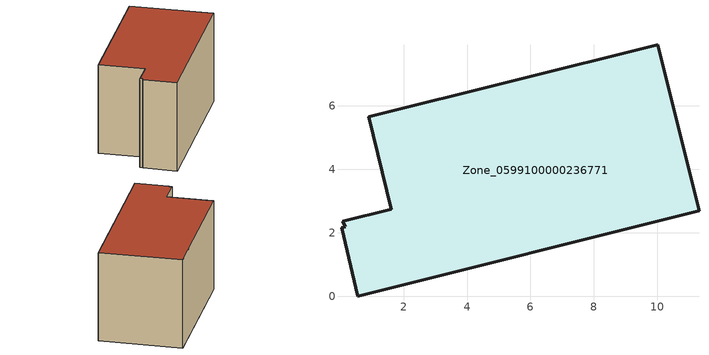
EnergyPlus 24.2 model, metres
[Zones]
Zone_0599100000236771
 floor ground (C_G): 0.16,2.19 0.09,2.36 1.62,2.75 0.9,5.66 10.01,7.93 11.31,2.69 0.56,0 0.04,2.15 z0
 wall outside (C_F): 0.56,0 11.31,2.69 10.01,7.93 0.9,5.66 1.62,2.75 0.09,2.36 0.16,2.19 0.04,2.15 0.56,0 z0:6.04
 roof outside (C_R): 0.09,2.36 0.16,2.19 0.04,2.15 0.56,0 11.31,2.69 10.01,7.93 0.9,5.66 1.62,2.75 z6.04
[BUILDING]
Pand.0599100000236771: North Axis=0; Terrain=City; Loads Convergence Tolerance Value=0.04; Temperature Convergence Tolerance Value=0.4; Solar Distribution=FullExterior; Maximum Number of Warmup Days=25; Minimum Number of Warmup Days=1
[Site:Location]
Rotterdam.The.Hague.AP_ZH_NLD Design_Conditions: Latitude=51.96; Longitude=4.45; Time Zone=1; Elevation=-4.5
[SITE:GROUNDTEMPERATURE:BUILDINGSURFACE]
18, 18, 18, 18, 18, 18, 18, 18, 18, 18, 18, 18
[MATERIAL] Thermal Absorptance=0.9; Solar Absorptance=0.7; Visible Absorptance=0.7
Name | Roughness | Thickness | Conductivity | Density | Specific Heat
G.TI.1975-1991 | MediumSmooth | 0.15 | 0.288461 | 540 | 1210
F.TI.1975-1991 | Rough | 0.3 | 0.230769 | 1920 | 840
R.TI.1975-1991 | MediumRough | 0.2 | 0.153846 | 1500 | 1000
[CONSTRUCTION]
C_G: G.TI.1975-1991
C_F: F.TI.1975-1991
C_R: R.TI.1975-1991
[ZONE]
Zone_0599100000236771: Type=1; Multiplier=1; Ceiling Height=Autocalculate; Volume=Autocalculate; Floor Area=autocalculate; Part of Total Floor Area=Yes
[ZONEINFILTRATION:DESIGNFLOWRATE]
Infil_Zone_0599100000236771: Zone or ZoneList or Space or SpaceList=Zone_0599100000236771; Schedule=AlwaysOn; Design Flow Rate Calculation Method=Flow/Area; Flow Rate per Floor Area=0.003; Constant Term Coefficient=1; Temperature Term Coefficient=0; Velocity Term Coefficient=0; Velocity Squared Term Coefficient=0
[HVACTEMPLATE:ZONE:IDEALLOADSAIRSYSTEM]
Zone_0599100000236771: Maximum Heating Supply Air Temperature=50; Minimum Cooling Supply Air Temperature=13; Maximum Heating Supply Air Humidity Ratio=0.0156; Minimum Cooling Supply Air Humidity Ratio=0.0077; Heating Limit=NoLimit; Cooling Limit=NoLimit; Dehumidification Control Type=ConstantSensibleHeatRatio; Cooling Sensible Heat Ratio=0.7; Dehumidification Setpoint=60; Humidification Control Type=None; Humidification Setpoint=30; Outdoor Air Method=None; Outdoor Air Flow Rate per Person=0.00944; Outdoor Air Flow Rate per Zone Floor Area=0; Outdoor Air Flow Rate per Zone=0; Demand Controlled Ventilation Type=None; Outdoor Air Economizer Type=NoEconomizer; Heat Recovery Type=None; Sensible Heat Recovery Effectiveness=0.7; Latent Heat Recovery Effectiveness=0.65
[ZONECONTROL:THERMOSTAT]
ThermostatControl_Zone_0599100000236771: Zone or ZoneList=Zone_0599100000236771; Control Type Schedule=DualSetpointControlType; Control 1=Thermostat_Zone_0599100000236771; Temperature Difference Between Cutout And Setpoint=0
[THERMOSTATSETPOINT:DUALSETPOINT]
Thermostat_Zone_0599100000236771: Heating Setpoint Temperature Schedule=HeatingSetpoint_Zone_0599100000236771; Cooling Setpoint Temperature Schedule=CoolingSetpoint_Zone_0599100000236771
[SCHEDULE:COMPACT]
HeatingSetpoint_Zone_0599100000236771: Through: 12/31, For: AllDays, Until: 24:00, 21
CoolingSetpoint_Zone_0599100000236771: Through: 12/31, For: AllDays, Until: 24:00, 24
DualSetpointControlType: Through: 12/31, For: AllDays, Until: 24:00, 4
AlwaysOn: Through: 12/31, For: AllDays, Until: 24:00, 1
